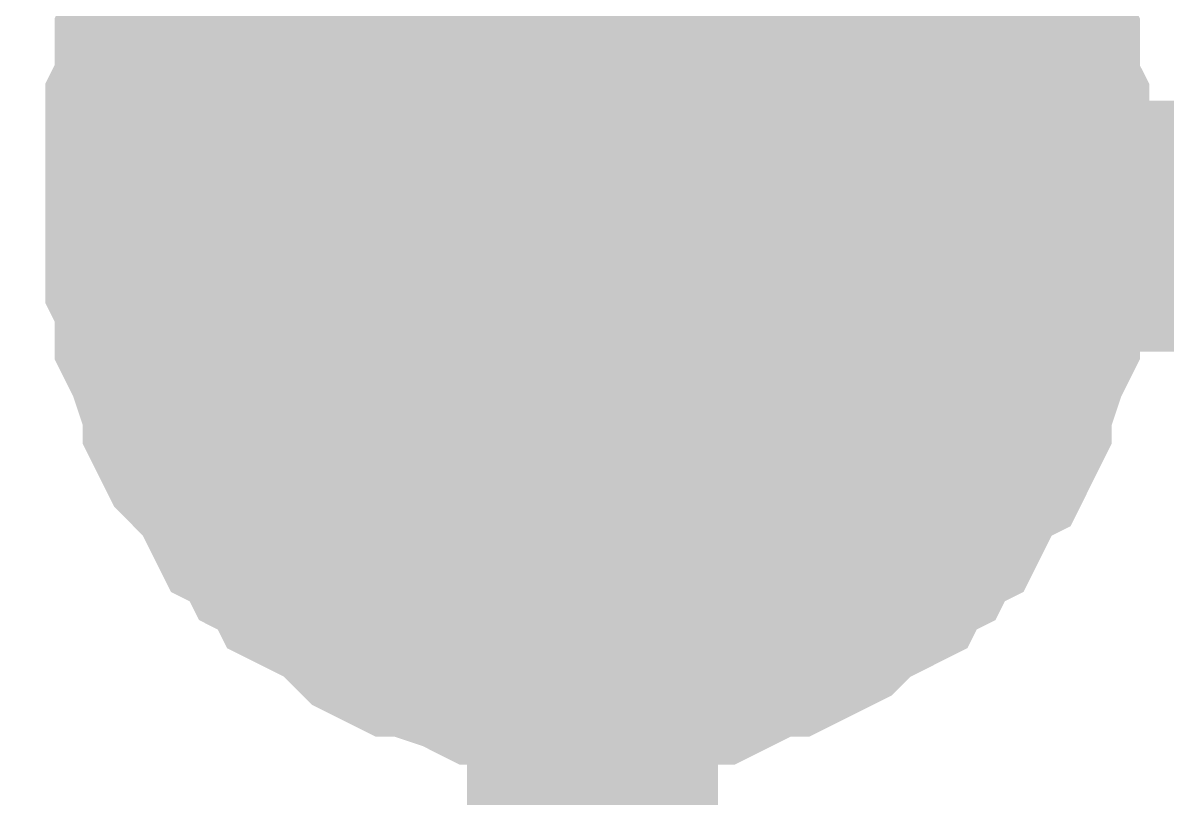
# Model space of a CAD drawing. Header units: millimetres. Extents: x 0 to 13.8, y 0 to 11.8.
# Drawn here: x 2.926 to 2.9798, y 5.2877 to 5.3242 of the extents above; entities that cross this region are included whole.
import ezdxf

# ---------------------------------------------------------------- set-up
doc = ezdxf.new("R2010")
doc.units = ezdxf.units.MM
doc.header["$MEASUREMENT"] = 0
doc.layers.add('Sheet', color=255, linetype='Continuous')

msp = doc.modelspace()

# ---------------------------------------------------------------- linework, layer by layer
at = {"layer": 'Sheet'}
for points, const_width in [([(2.952756, 5.314608), (2.952756, 5.317695), (2.952756, 5.511723), (2.756082, 5.511723)], 0.0118), ([(2.932912, 5.317695), (2.932912, 5.318577), (2.932912, 5.3199), (2.933353, 5.320781), (2.933353, 5.321663), (2.933353, 5.322986), (2.933794, 5.323868), (2.934235, 5.32475), (2.934676, 5.325632), (2.934676, 5.326514), (2.935117, 5.327396), (2.935558, 5.328278), (2.93644, 5.32916), (2.936881, 5.330042), (2.937322, 5.330924)], 0.0118), ([(2.932912, 5.317695), (2.932912, 5.318577), (2.932912, 5.3199), (2.933353, 5.320781), (2.933353, 5.321663), (2.933353, 5.322986), (2.933794, 5.323868), (2.934235, 5.32475), (2.934676, 5.325632), (2.934676, 5.326514), (2.935117, 5.327396), (2.935558, 5.328278), (2.93644, 5.32916), (2.936881, 5.330042), (2.937322, 5.330924)], 0.0118), ([(2.932912, 5.314608), (2.932912, 5.31549), (2.932912, 5.316813), (2.933353, 5.317695), (2.933353, 5.318577), (2.933353, 5.319459), (2.933794, 5.320781), (2.934235, 5.321663), (2.934676, 5.322545), (2.934676, 5.323427), (2.935117, 5.324309), (2.935558, 5.325191), (2.93644, 5.326073), (2.936881, 5.326514), (2.937322, 5.327396), (2.938204, 5.328278), (2.938645, 5.328719), (2.939527, 5.329601), (2.939968, 5.330042), (2.94085, 5.330924)], 0.0118), ([(2.932912, 5.314608), (2.932912, 5.31549), (2.932912, 5.316813), (2.933353, 5.317695), (2.933353, 5.318577), (2.933353, 5.319459), (2.933794, 5.320781), (2.934235, 5.321663), (2.934676, 5.322545), (2.934676, 5.323427), (2.935117, 5.324309), (2.935558, 5.325191), (2.93644, 5.326073), (2.936881, 5.326514), (2.937322, 5.327396), (2.938204, 5.328278), (2.938645, 5.328719), (2.939527, 5.329601), (2.939968, 5.330042), (2.94085, 5.330924)], 0.0118), ([(2.932912, 5.317695), (2.932912, 5.318577), (2.932912, 5.3199), (2.933353, 5.320781), (2.933353, 5.321663), (2.933353, 5.322986), (2.933794, 5.323868), (2.934235, 5.32475), (2.934676, 5.325632), (2.934676, 5.326514), (2.935117, 5.327396), (2.935558, 5.328278), (2.93644, 5.32916), (2.936881, 5.330042), (2.937322, 5.330924)], 0.0118), ([(2.932912, 5.317695), (2.932912, 5.318577), (2.932912, 5.3199), (2.933353, 5.320781), (2.933353, 5.321663), (2.933353, 5.322986), (2.933794, 5.323868), (2.934235, 5.32475), (2.934676, 5.325632), (2.934676, 5.326514), (2.935117, 5.327396), (2.935558, 5.328278), (2.93644, 5.32916), (2.936881, 5.330042), (2.937322, 5.330924)], 0.0118), ([(2.932912, 5.314608), (2.932912, 5.31549), (2.932912, 5.316813), (2.933353, 5.317695), (2.933353, 5.318577), (2.933353, 5.319459), (2.933794, 5.320781), (2.934235, 5.321663), (2.934676, 5.322545), (2.934676, 5.323427), (2.935117, 5.324309), (2.935558, 5.325191), (2.93644, 5.326073), (2.936881, 5.326514), (2.937322, 5.327396), (2.938204, 5.328278), (2.938645, 5.328719), (2.939527, 5.329601), (2.939968, 5.330042), (2.94085, 5.330924)], 0.0118), ([(2.932912, 5.314608), (2.932912, 5.31549), (2.932912, 5.316813), (2.933353, 5.317695), (2.933353, 5.318577), (2.933353, 5.319459), (2.933794, 5.320781), (2.934235, 5.321663), (2.934676, 5.322545), (2.934676, 5.323427), (2.935117, 5.324309), (2.935558, 5.325191), (2.93644, 5.326073), (2.936881, 5.326514), (2.937322, 5.327396), (2.938204, 5.328278), (2.938645, 5.328719), (2.939527, 5.329601), (2.939968, 5.330042), (2.94085, 5.330924)], 0.0118), ([(2.932912, 5.317695), (2.932912, 5.318577), (2.932912, 5.3199), (2.933353, 5.320781), (2.933353, 5.321663), (2.933353, 5.322986), (2.933794, 5.323868), (2.934235, 5.32475), (2.934676, 5.325632), (2.934676, 5.326514), (2.935117, 5.327396), (2.935558, 5.328278), (2.93644, 5.32916), (2.936881, 5.330042), (2.937322, 5.330924)], 0.0118), ([(2.965103, 5.330924), (2.965985, 5.330042), (2.966426, 5.329601), (2.967308, 5.328719), (2.967749, 5.328278), (2.968631, 5.327396), (2.969072, 5.326514), (2.969513, 5.326073), (2.969954, 5.325191), (2.970836, 5.324309), (2.971277, 5.323427), (2.971277, 5.322545), (2.971718, 5.321663), (2.972159, 5.320781), (2.9726, 5.319459), (2.9726, 5.318577), (2.9726, 5.317695), (2.973041, 5.316813), (2.973041, 5.31549), (2.973041, 5.314608)], 0.0118), ([(2.965103, 5.330924), (2.965985, 5.330042), (2.966426, 5.329601), (2.967308, 5.328719), (2.967749, 5.328278), (2.968631, 5.327396), (2.969072, 5.326514), (2.969513, 5.326073), (2.969954, 5.325191), (2.970836, 5.324309), (2.971277, 5.323427), (2.971277, 5.322545), (2.971718, 5.321663), (2.972159, 5.320781), (2.9726, 5.319459), (2.9726, 5.318577), (2.9726, 5.317695), (2.973041, 5.316813), (2.973041, 5.31549), (2.973041, 5.314608)], 0.0118), ([(2.965103, 5.330924), (2.965985, 5.330042), (2.966426, 5.329601), (2.967308, 5.328719), (2.967749, 5.328278), (2.968631, 5.327396), (2.969072, 5.326514), (2.969513, 5.326073), (2.969954, 5.325191), (2.970836, 5.324309), (2.971277, 5.323427), (2.971277, 5.322545), (2.971718, 5.321663), (2.972159, 5.320781), (2.9726, 5.319459), (2.9726, 5.318577), (2.9726, 5.317695), (2.973041, 5.316813), (2.973041, 5.31549), (2.973041, 5.314608)], 0.0118), ([(2.965103, 5.330924), (2.965985, 5.330042), (2.966426, 5.329601), (2.967308, 5.328719), (2.967749, 5.328278), (2.968631, 5.327396), (2.969072, 5.326514), (2.969513, 5.326073), (2.969954, 5.325191), (2.970836, 5.324309), (2.971277, 5.323427), (2.971277, 5.322545), (2.971718, 5.321663), (2.972159, 5.320781), (2.9726, 5.319459), (2.9726, 5.318577), (2.9726, 5.317695), (2.973041, 5.316813), (2.973041, 5.31549), (2.973041, 5.314608)], 0.0118), ([(2.968631, 5.330924), (2.969072, 5.330042), (2.969513, 5.32916), (2.969954, 5.328278), (2.970836, 5.327396), (2.971277, 5.326514), (2.971277, 5.325632), (2.971718, 5.32475), (2.972159, 5.323868), (2.9726, 5.322986), (2.9726, 5.321663), (2.9726, 5.320781), (2.973041, 5.3199), (2.973041, 5.318577), (2.973041, 5.317695)], 0.0118), ([(2.968631, 5.330924), (2.969072, 5.330042), (2.969513, 5.32916), (2.969954, 5.328278), (2.970836, 5.327396), (2.971277, 5.326514), (2.971277, 5.325632), (2.971718, 5.32475), (2.972159, 5.323868), (2.9726, 5.322986), (2.9726, 5.321663), (2.9726, 5.320781), (2.973041, 5.3199), (2.973041, 5.318577), (2.973041, 5.317695)], 0.0118), ([(2.968631, 5.330924), (2.969072, 5.330042), (2.969513, 5.32916), (2.969954, 5.328278), (2.970836, 5.327396), (2.971277, 5.326514), (2.971277, 5.325632), (2.971718, 5.32475), (2.972159, 5.323868), (2.9726, 5.322986), (2.9726, 5.321663), (2.9726, 5.320781), (2.973041, 5.3199), (2.973041, 5.318577), (2.973041, 5.317695)], 0.0118), ([(2.968631, 5.330924), (2.969072, 5.330042), (2.969513, 5.32916), (2.969954, 5.328278), (2.970836, 5.327396), (2.971277, 5.326514), (2.971277, 5.325632), (2.971718, 5.32475), (2.972159, 5.323868), (2.9726, 5.322986), (2.9726, 5.321663), (2.9726, 5.320781), (2.973041, 5.3199), (2.973041, 5.318577), (2.973041, 5.317695)], 0.0118), ([(2.968631, 5.330924), (2.969072, 5.330042), (2.969513, 5.32916), (2.969954, 5.328278), (2.970836, 5.327396), (2.971277, 5.326514), (2.971277, 5.325632), (2.971718, 5.32475), (2.972159, 5.323868), (2.9726, 5.322986), (2.9726, 5.321663), (2.9726, 5.320781), (2.973041, 5.3199), (2.973041, 5.318577), (2.973041, 5.317695)], 0.0118), ([(2.932912, 5.317695), (2.932912, 5.318577), (2.932912, 5.3199), (2.933353, 5.320781), (2.933353, 5.321663), (2.933353, 5.322986), (2.933794, 5.323868), (2.934235, 5.32475), (2.934676, 5.325632), (2.934676, 5.326514)], 0.0039), ([(2.932912, 5.317695), (2.932912, 5.318577), (2.932912, 5.3199), (2.933353, 5.320781), (2.933353, 5.321663), (2.933353, 5.322986), (2.933794, 5.323868), (2.934235, 5.32475), (2.934676, 5.325632), (2.934676, 5.326514)], 0.0039), ([(2.932912, 5.314608), (2.932912, 5.31549), (2.932912, 5.316813), (2.933353, 5.317695), (2.933353, 5.318577), (2.933353, 5.319459), (2.933794, 5.320781), (2.934235, 5.321663), (2.934676, 5.322545), (2.934676, 5.323427), (2.935117, 5.324309), (2.935558, 5.325191), (2.93644, 5.326073), (2.936881, 5.326514)], 0.0039), ([(2.932912, 5.314608), (2.932912, 5.31549), (2.932912, 5.316813), (2.933353, 5.317695), (2.933353, 5.318577), (2.933353, 5.319459), (2.933794, 5.320781), (2.934235, 5.321663), (2.934676, 5.322545), (2.934676, 5.323427), (2.935117, 5.324309), (2.935558, 5.325191), (2.93644, 5.326073), (2.936881, 5.326514)], 0.0039), ([(2.932912, 5.317695), (2.932912, 5.318577), (2.932912, 5.3199), (2.933353, 5.320781), (2.933353, 5.321663), (2.933353, 5.322986), (2.933794, 5.323868), (2.934235, 5.32475), (2.934676, 5.325632), (2.934676, 5.326514)], 0.0039), ([(2.932912, 5.317695), (2.932912, 5.318577), (2.932912, 5.3199), (2.933353, 5.320781), (2.933353, 5.321663), (2.933353, 5.322986), (2.933794, 5.323868), (2.934235, 5.32475), (2.934676, 5.325632), (2.934676, 5.326514)], 0.0039), ([(2.932912, 5.314608), (2.932912, 5.31549), (2.932912, 5.316813), (2.933353, 5.317695), (2.933353, 5.318577), (2.933353, 5.319459), (2.933794, 5.320781), (2.934235, 5.321663), (2.934676, 5.322545), (2.934676, 5.323427), (2.935117, 5.324309), (2.935558, 5.325191), (2.93644, 5.326073), (2.936881, 5.326514)], 0.0039), ([(2.932912, 5.314608), (2.932912, 5.31549), (2.932912, 5.316813), (2.933353, 5.317695), (2.933353, 5.318577), (2.933353, 5.319459), (2.933794, 5.320781), (2.934235, 5.321663), (2.934676, 5.322545), (2.934676, 5.323427), (2.935117, 5.324309), (2.935558, 5.325191), (2.93644, 5.326073), (2.936881, 5.326514)], 0.0039), ([(2.932912, 5.317695), (2.932912, 5.318577), (2.932912, 5.3199), (2.933353, 5.320781), (2.933353, 5.321663), (2.933353, 5.322986), (2.933794, 5.323868), (2.934235, 5.32475), (2.934676, 5.325632), (2.934676, 5.326514)], 0.0039), ([(2.969072, 5.326514), (2.969513, 5.326073), (2.969954, 5.325191), (2.970836, 5.324309), (2.971277, 5.323427), (2.971277, 5.322545), (2.971718, 5.321663), (2.972159, 5.320781), (2.9726, 5.319459), (2.9726, 5.318577), (2.9726, 5.317695), (2.973041, 5.316813), (2.973041, 5.31549), (2.973041, 5.314608)], 0.0039), ([(2.969072, 5.326514), (2.969513, 5.326073), (2.969954, 5.325191), (2.970836, 5.324309), (2.971277, 5.323427), (2.971277, 5.322545), (2.971718, 5.321663), (2.972159, 5.320781), (2.9726, 5.319459), (2.9726, 5.318577), (2.9726, 5.317695), (2.973041, 5.316813), (2.973041, 5.31549), (2.973041, 5.314608)], 0.0039), ([(2.969072, 5.326514), (2.969513, 5.326073), (2.969954, 5.325191), (2.970836, 5.324309), (2.971277, 5.323427), (2.971277, 5.322545), (2.971718, 5.321663), (2.972159, 5.320781), (2.9726, 5.319459), (2.9726, 5.318577), (2.9726, 5.317695), (2.973041, 5.316813), (2.973041, 5.31549), (2.973041, 5.314608)], 0.0039), ([(2.969072, 5.326514), (2.969513, 5.326073), (2.969954, 5.325191), (2.970836, 5.324309), (2.971277, 5.323427), (2.971277, 5.322545), (2.971718, 5.321663), (2.972159, 5.320781), (2.9726, 5.319459), (2.9726, 5.318577), (2.9726, 5.317695), (2.973041, 5.316813), (2.973041, 5.31549), (2.973041, 5.314608)], 0.0039), ([(2.971277, 5.326514), (2.971277, 5.325632), (2.971718, 5.32475), (2.972159, 5.323868), (2.9726, 5.322986), (2.9726, 5.321663), (2.9726, 5.320781), (2.973041, 5.3199), (2.973041, 5.318577), (2.973041, 5.317695)], 0.0039), ([(2.971277, 5.326514), (2.971277, 5.325632), (2.971718, 5.32475), (2.972159, 5.323868), (2.9726, 5.322986), (2.9726, 5.321663), (2.9726, 5.320781), (2.973041, 5.3199), (2.973041, 5.318577), (2.973041, 5.317695)], 0.0039), ([(2.971277, 5.326514), (2.971277, 5.325632), (2.971718, 5.32475), (2.972159, 5.323868), (2.9726, 5.322986), (2.9726, 5.321663), (2.9726, 5.320781), (2.973041, 5.3199), (2.973041, 5.318577), (2.973041, 5.317695)], 0.0039), ([(2.971277, 5.326514), (2.971277, 5.325632), (2.971718, 5.32475), (2.972159, 5.323868), (2.9726, 5.322986), (2.9726, 5.321663), (2.9726, 5.320781), (2.973041, 5.3199), (2.973041, 5.318577), (2.973041, 5.317695)], 0.0039), ([(2.971277, 5.326514), (2.971277, 5.325632), (2.971718, 5.32475), (2.972159, 5.323868), (2.9726, 5.322986), (2.9726, 5.321663), (2.9726, 5.320781), (2.973041, 5.3199), (2.973041, 5.318577), (2.973041, 5.317695)], 0.0039), ([(2.952756, 5.297851), (2.951874, 5.297851), (2.950551, 5.297851), (2.949669, 5.298292), (2.948787, 5.298292), (2.947905, 5.298292), (2.947023, 5.298733), (2.9457, 5.299174), (2.944818, 5.299615), (2.943936, 5.299615), (2.943055, 5.300056), (2.942614, 5.300497), (2.941732, 5.301379), (2.94085, 5.30182), (2.939968, 5.302261), (2.939527, 5.303143), (2.938645, 5.303584), (2.938204, 5.304465), (2.937322, 5.304906), (2.936881, 5.305788), (2.93644, 5.30667), (2.935558, 5.307552), (2.935117, 5.307993), (2.934676, 5.308875), (2.934676, 5.309757), (2.934235, 5.310639), (2.933794, 5.311962), (2.933353, 5.312844), (2.933353, 5.313726), (2.933353, 5.314608), (2.932912, 5.31549), (2.932912, 5.316813), (2.932912, 5.317695)], 0.0118), ([(2.932912, 5.317695), (2.932912, 5.317695)], 0.0118), ([(2.952756, 5.297851), (2.951874, 5.297851), (2.950551, 5.297851), (2.949669, 5.298292), (2.948787, 5.298292), (2.947905, 5.298292), (2.947023, 5.298733), (2.9457, 5.299174), (2.944818, 5.299615), (2.943936, 5.299615), (2.943055, 5.300056), (2.942614, 5.300497), (2.941732, 5.301379), (2.94085, 5.30182), (2.939968, 5.302261), (2.939527, 5.303143), (2.938645, 5.303584), (2.938204, 5.304465), (2.937322, 5.304906), (2.936881, 5.305788), (2.93644, 5.30667), (2.935558, 5.307552), (2.935117, 5.307993), (2.934676, 5.308875), (2.934676, 5.309757), (2.934235, 5.310639), (2.933794, 5.311962), (2.933353, 5.312844), (2.933353, 5.313726), (2.933353, 5.314608), (2.932912, 5.31549), (2.932912, 5.316813), (2.932912, 5.317695)], 0.0118), ([(2.932912, 5.317695), (2.932912, 5.317695)], 0.0118), ([(2.952756, 5.297851), (2.951874, 5.297851), (2.950551, 5.297851), (2.949669, 5.298292), (2.948787, 5.298292), (2.947905, 5.298292), (2.947023, 5.298733), (2.9457, 5.299174), (2.944818, 5.299615), (2.943936, 5.299615), (2.943055, 5.300056), (2.942614, 5.300497), (2.941732, 5.301379), (2.94085, 5.30182), (2.939968, 5.302261), (2.939527, 5.303143), (2.938645, 5.303584), (2.938204, 5.304465), (2.937322, 5.304906), (2.936881, 5.305788), (2.93644, 5.30667), (2.935558, 5.307552), (2.935117, 5.307993), (2.934676, 5.308875), (2.934676, 5.309757), (2.934235, 5.310639), (2.933794, 5.311962), (2.933353, 5.312844), (2.933353, 5.313726), (2.933353, 5.314608), (2.932912, 5.31549), (2.932912, 5.316813), (2.932912, 5.317695)], 0.0118), ([(2.932912, 5.317695), (2.932912, 5.317695)], 0.0118), ([(2.952756, 5.297851), (2.951874, 5.297851), (2.950551, 5.297851), (2.949669, 5.298292), (2.948787, 5.298292), (2.947905, 5.298292), (2.947023, 5.298733), (2.9457, 5.299174), (2.944818, 5.299615), (2.943936, 5.299615), (2.943055, 5.300056), (2.942614, 5.300497), (2.941732, 5.301379), (2.94085, 5.30182), (2.939968, 5.302261), (2.939527, 5.303143), (2.938645, 5.303584), (2.938204, 5.304465), (2.937322, 5.304906), (2.936881, 5.305788), (2.93644, 5.30667), (2.935558, 5.307552), (2.935117, 5.307993), (2.934676, 5.308875), (2.934676, 5.309757), (2.934235, 5.310639), (2.933794, 5.311962), (2.933353, 5.312844), (2.933353, 5.313726), (2.933353, 5.314608), (2.932912, 5.31549), (2.932912, 5.316813), (2.932912, 5.317695)], 0.0118), ([(2.932912, 5.317695), (2.932912, 5.317695)], 0.0118), ([(2.952756, 5.297851), (2.951874, 5.297851), (2.950551, 5.297851), (2.949669, 5.298292), (2.948787, 5.298292), (2.947905, 5.298292), (2.947023, 5.298733), (2.9457, 5.299174), (2.944818, 5.299615), (2.943936, 5.299615), (2.943055, 5.300056), (2.942614, 5.300497), (2.941732, 5.301379), (2.94085, 5.30182), (2.939968, 5.302261), (2.939527, 5.303143), (2.938645, 5.303584), (2.938204, 5.304465), (2.937322, 5.304906), (2.936881, 5.305788), (2.93644, 5.30667), (2.935558, 5.307552), (2.935117, 5.307993), (2.934676, 5.308875), (2.934676, 5.309757), (2.934235, 5.310639), (2.933794, 5.311962), (2.933353, 5.312844), (2.933353, 5.313726), (2.933353, 5.314608), (2.932912, 5.31549), (2.932912, 5.316813), (2.932912, 5.317695)], 0.0118), ([(2.932912, 5.317695), (2.932912, 5.317695)], 0.0118), ([(2.973041, 5.317695), (2.973041, 5.316813), (2.973041, 5.31549), (2.9726, 5.314608), (2.9726, 5.313726), (2.9726, 5.312844), (2.972159, 5.311962), (2.971718, 5.310639), (2.971277, 5.309757), (2.971277, 5.308875), (2.970836, 5.307993), (2.969954, 5.307552), (2.969513, 5.30667), (2.969072, 5.305788), (2.968631, 5.304906), (2.967749, 5.304465), (2.967308, 5.303584), (2.966426, 5.303143), (2.965985, 5.302261), (2.965103, 5.30182), (2.964221, 5.301379), (2.963339, 5.300497), (2.962457, 5.300056), (2.961575, 5.299615), (2.960693, 5.299615), (2.959811, 5.299174), (2.95893, 5.298733), (2.958048, 5.298292), (2.956725, 5.298292), (2.955843, 5.298292), (2.954961, 5.297851), (2.953638, 5.297851), (2.952756, 5.297851)], 0.0118), ([(2.952756, 5.237879), (2.952756, 5.317695)], 0.0118), ([(2.973041, 5.317695), (2.973041, 5.316813), (2.973041, 5.31549), (2.9726, 5.314608), (2.9726, 5.313726), (2.9726, 5.312844), (2.972159, 5.311962), (2.971718, 5.310639), (2.971277, 5.309757), (2.971277, 5.308875), (2.970836, 5.307993), (2.969954, 5.307552), (2.969513, 5.30667), (2.969072, 5.305788), (2.968631, 5.304906), (2.967749, 5.304465), (2.967308, 5.303584), (2.966426, 5.303143), (2.965985, 5.302261), (2.965103, 5.30182), (2.964221, 5.301379), (2.963339, 5.300497), (2.962457, 5.300056), (2.961575, 5.299615), (2.960693, 5.299615), (2.959811, 5.299174), (2.95893, 5.298733), (2.958048, 5.298292), (2.956725, 5.298292), (2.955843, 5.298292), (2.954961, 5.297851), (2.953638, 5.297851), (2.952756, 5.297851)], 0.0118), ([(2.973041, 5.317695), (2.973041, 5.316813), (2.973041, 5.31549), (2.9726, 5.314608), (2.9726, 5.313726), (2.9726, 5.312844), (2.972159, 5.311962), (2.971718, 5.310639), (2.971277, 5.309757), (2.971277, 5.308875), (2.970836, 5.307993), (2.969954, 5.307552), (2.969513, 5.30667), (2.969072, 5.305788), (2.968631, 5.304906), (2.967749, 5.304465), (2.967308, 5.303584), (2.966426, 5.303143), (2.965985, 5.302261), (2.965103, 5.30182), (2.964221, 5.301379), (2.963339, 5.300497), (2.962457, 5.300056), (2.961575, 5.299615), (2.960693, 5.299615), (2.959811, 5.299174), (2.95893, 5.298733), (2.958048, 5.298292), (2.956725, 5.298292), (2.955843, 5.298292), (2.954961, 5.297851), (2.953638, 5.297851), (2.952756, 5.297851)], 0.0118), ([(2.973041, 5.317695), (2.973041, 5.316813), (2.973041, 5.31549), (2.9726, 5.314608), (2.9726, 5.313726), (2.9726, 5.312844), (2.972159, 5.311962), (2.971718, 5.310639), (2.971277, 5.309757), (2.971277, 5.308875), (2.970836, 5.307993), (2.969954, 5.307552), (2.969513, 5.30667), (2.969072, 5.305788), (2.968631, 5.304906), (2.967749, 5.304465), (2.967308, 5.303584), (2.966426, 5.303143), (2.965985, 5.302261), (2.965103, 5.30182), (2.964221, 5.301379), (2.963339, 5.300497), (2.962457, 5.300056), (2.961575, 5.299615), (2.960693, 5.299615), (2.959811, 5.299174), (2.95893, 5.298733), (2.958048, 5.298292), (2.956725, 5.298292), (2.955843, 5.298292), (2.954961, 5.297851), (2.953638, 5.297851), (2.952756, 5.297851)], 0.0118), ([(2.973041, 5.317695), (2.973041, 5.316813), (2.973041, 5.31549), (2.9726, 5.314608), (2.9726, 5.313726), (2.9726, 5.312844), (2.972159, 5.311962), (2.971718, 5.310639), (2.971277, 5.309757), (2.971277, 5.308875), (2.970836, 5.307993), (2.969954, 5.307552), (2.969513, 5.30667), (2.969072, 5.305788), (2.968631, 5.304906), (2.967749, 5.304465), (2.967308, 5.303584), (2.966426, 5.303143), (2.965985, 5.302261), (2.965103, 5.30182), (2.964221, 5.301379), (2.963339, 5.300497), (2.962457, 5.300056), (2.961575, 5.299615), (2.960693, 5.299615), (2.959811, 5.299174), (2.95893, 5.298733), (2.958048, 5.298292), (2.956725, 5.298292), (2.955843, 5.298292), (2.954961, 5.297851), (2.953638, 5.297851), (2.952756, 5.297851)], 0.0118), ([(2.973041, 5.317695), (2.973041, 5.317695), (2.973041, 5.317695), (2.973041, 5.317695), (2.973041, 5.317695), (2.973041, 5.317695), (2.973041, 5.317695), (2.973041, 5.317695), (2.973041, 5.317695), (2.973041, 5.317695), (2.973041, 5.317695), (2.973041, 5.317695), (2.973041, 5.317695), (2.973041, 5.317695), (2.973041, 5.317695), (2.973041, 5.317695), (2.973041, 5.317695), (2.973041, 5.317695), (2.973041, 5.317695), (2.973041, 5.317695), (2.973041, 5.317695), (2.973041, 5.317695), (2.973041, 5.317695), (2.973041, 5.317695), (2.973041, 5.317695), (2.973041, 5.317695), (2.973041, 5.317695), (2.973041, 5.317695), (2.973041, 5.317695), (2.973041, 5.317695), (2.973041, 5.317695), (2.973041, 5.317695), (2.973041, 5.317695)], 0.0118), ([(2.973041, 5.317695), (2.973041, 5.317695)], 0.0118), ([(2.973041, 5.317695), (2.973041, 5.317695), (2.973041, 5.317695), (2.973041, 5.317695), (2.973041, 5.317695), (2.973041, 5.317695), (2.973041, 5.317695), (2.973041, 5.317695), (2.973041, 5.317695), (2.973041, 5.317695), (2.973041, 5.317695), (2.973041, 5.317695), (2.973041, 5.317695), (2.973041, 5.317695), (2.973041, 5.317695), (2.973041, 5.317695), (2.973041, 5.317695), (2.973041, 5.317695), (2.973041, 5.317695), (2.973041, 5.317695), (2.973041, 5.317695), (2.973041, 5.317695), (2.973041, 5.317695), (2.973041, 5.317695), (2.973041, 5.317695), (2.973041, 5.317695), (2.973041, 5.317695), (2.973041, 5.317695), (2.973041, 5.317695), (2.973041, 5.317695), (2.973041, 5.317695), (2.973041, 5.317695), (2.973041, 5.317695)], 0.0118), ([(2.973041, 5.317695), (2.973041, 5.317695)], 0.0118), ([(2.973041, 5.317695), (2.973041, 5.317695), (2.973041, 5.317695), (2.973041, 5.317695), (2.973041, 5.317695), (2.973041, 5.317695), (2.973041, 5.317695), (2.973041, 5.317695), (2.973041, 5.317695), (2.973041, 5.317695), (2.973041, 5.317695), (2.973041, 5.317695), (2.973041, 5.317695), (2.973041, 5.317695), (2.973041, 5.317695), (2.973041, 5.317695), (2.973041, 5.317695), (2.973041, 5.317695), (2.973041, 5.317695), (2.973041, 5.317695), (2.973041, 5.317695), (2.973041, 5.317695), (2.973041, 5.317695), (2.973041, 5.317695), (2.973041, 5.317695), (2.973041, 5.317695), (2.973041, 5.317695), (2.973041, 5.317695), (2.973041, 5.317695), (2.973041, 5.317695), (2.973041, 5.317695), (2.973041, 5.317695), (2.973041, 5.317695)], 0.0118), ([(2.973041, 5.317695), (2.973041, 5.317695)], 0.0118), ([(2.973041, 5.317695), (2.973041, 5.317695), (2.973041, 5.317695), (2.973041, 5.317695), (2.973041, 5.317695), (2.973041, 5.317695), (2.973041, 5.317695), (2.973041, 5.317695), (2.973041, 5.317695), (2.973041, 5.317695), (2.973041, 5.317695), (2.973041, 5.317695), (2.973041, 5.317695), (2.973041, 5.317695), (2.973041, 5.317695), (2.973041, 5.317695), (2.973041, 5.317695), (2.973041, 5.317695), (2.973041, 5.317695), (2.973041, 5.317695), (2.973041, 5.317695), (2.973041, 5.317695), (2.973041, 5.317695), (2.973041, 5.317695), (2.973041, 5.317695), (2.973041, 5.317695), (2.973041, 5.317695), (2.973041, 5.317695), (2.973041, 5.317695), (2.973041, 5.317695), (2.973041, 5.317695), (2.973041, 5.317695), (2.973041, 5.317695)], 0.0118), ([(2.973041, 5.317695), (2.973041, 5.317695)], 0.0118), ([(2.973041, 5.317695), (2.973041, 5.317695), (2.973041, 5.317695), (2.973041, 5.317695), (2.973041, 5.317695), (2.973041, 5.317695), (2.973041, 5.317695), (2.973041, 5.317695), (2.973041, 5.317695), (2.973041, 5.317695), (2.973041, 5.317695), (2.973041, 5.317695), (2.973041, 5.317695), (2.973041, 5.317695), (2.973041, 5.317695), (2.973041, 5.317695), (2.973041, 5.317695), (2.973041, 5.317695), (2.973041, 5.317695), (2.973041, 5.317695), (2.973041, 5.317695), (2.973041, 5.317695), (2.973041, 5.317695), (2.973041, 5.317695), (2.973041, 5.317695), (2.973041, 5.317695), (2.973041, 5.317695), (2.973041, 5.317695), (2.973041, 5.317695), (2.973041, 5.317695), (2.973041, 5.317695), (2.973041, 5.317695), (2.973041, 5.317695)], 0.0118), ([(2.973041, 5.317695), (2.973041, 5.317695)], 0.0118), ([(2.952756, 5.294764), (2.951874, 5.294764), (2.950551, 5.294764), (2.949669, 5.295205), (2.948787, 5.295205), (2.947905, 5.295205), (2.947023, 5.295646), (2.9457, 5.296087), (2.944818, 5.296528), (2.943936, 5.296528), (2.943055, 5.296969), (2.942614, 5.29741), (2.941732, 5.298292), (2.94085, 5.298733), (2.939968, 5.299174), (2.939527, 5.300056), (2.938645, 5.300497), (2.938204, 5.301379), (2.937322, 5.30182), (2.936881, 5.302702), (2.93644, 5.303584), (2.935558, 5.304465), (2.935117, 5.304906), (2.934676, 5.305788), (2.934676, 5.30667), (2.934235, 5.307552), (2.933794, 5.308875), (2.933353, 5.309757), (2.933353, 5.310639), (2.933353, 5.311521), (2.932912, 5.312403), (2.932912, 5.313726), (2.932912, 5.314608)], 0.0118), ([(2.932912, 5.314608), (2.932912, 5.314608)], 0.0118), ([(2.952756, 5.294764), (2.951874, 5.294764), (2.950551, 5.294764), (2.949669, 5.295205), (2.948787, 5.295205), (2.947905, 5.295205), (2.947023, 5.295646), (2.9457, 5.296087), (2.944818, 5.296528), (2.943936, 5.296528), (2.943055, 5.296969), (2.942614, 5.29741), (2.941732, 5.298292), (2.94085, 5.298733), (2.939968, 5.299174), (2.939527, 5.300056), (2.938645, 5.300497), (2.938204, 5.301379), (2.937322, 5.30182), (2.936881, 5.302702), (2.93644, 5.303584), (2.935558, 5.304465), (2.935117, 5.304906), (2.934676, 5.305788), (2.934676, 5.30667), (2.934235, 5.307552), (2.933794, 5.308875), (2.933353, 5.309757), (2.933353, 5.310639), (2.933353, 5.311521), (2.932912, 5.312403), (2.932912, 5.313726), (2.932912, 5.314608)], 0.0118), ([(2.932912, 5.314608), (2.932912, 5.314608)], 0.0118), ([(2.952756, 5.294764), (2.951874, 5.294764), (2.950551, 5.294764), (2.949669, 5.295205), (2.948787, 5.295205), (2.947905, 5.295205), (2.947023, 5.295646), (2.9457, 5.296087), (2.944818, 5.296528), (2.943936, 5.296528), (2.943055, 5.296969), (2.942614, 5.29741), (2.941732, 5.298292), (2.94085, 5.298733), (2.939968, 5.299174), (2.939527, 5.300056), (2.938645, 5.300497), (2.938204, 5.301379), (2.937322, 5.30182), (2.936881, 5.302702), (2.93644, 5.303584), (2.935558, 5.304465), (2.935117, 5.304906), (2.934676, 5.305788), (2.934676, 5.30667), (2.934235, 5.307552), (2.933794, 5.308875), (2.933353, 5.309757), (2.933353, 5.310639), (2.933353, 5.311521), (2.932912, 5.312403), (2.932912, 5.313726), (2.932912, 5.314608)], 0.0118), ([(2.932912, 5.314608), (2.932912, 5.314608)], 0.0118), ([(2.952756, 5.294764), (2.951874, 5.294764), (2.950551, 5.294764), (2.949669, 5.295205), (2.948787, 5.295205), (2.947905, 5.295205), (2.947023, 5.295646), (2.9457, 5.296087), (2.944818, 5.296528), (2.943936, 5.296528), (2.943055, 5.296969), (2.942614, 5.29741), (2.941732, 5.298292), (2.94085, 5.298733), (2.939968, 5.299174), (2.939527, 5.300056), (2.938645, 5.300497), (2.938204, 5.301379), (2.937322, 5.30182), (2.936881, 5.302702), (2.93644, 5.303584), (2.935558, 5.304465), (2.935117, 5.304906), (2.934676, 5.305788), (2.934676, 5.30667), (2.934235, 5.307552), (2.933794, 5.308875), (2.933353, 5.309757), (2.933353, 5.310639), (2.933353, 5.311521), (2.932912, 5.312403), (2.932912, 5.313726), (2.932912, 5.314608)], 0.0118), ([(2.932912, 5.314608), (2.932912, 5.314608)], 0.0118), ([(3.937008, 5.314608), (2.952756, 5.314608), (2.952756, 5.311521)], 0.0118), ([(2.973041, 5.314608), (2.973041, 5.313726), (2.973041, 5.312403), (2.9726, 5.311521), (2.9726, 5.310639), (2.9726, 5.309757), (2.972159, 5.308875), (2.971718, 5.307552), (2.971277, 5.30667), (2.971277, 5.305788), (2.970836, 5.304906), (2.969954, 5.304465), (2.969513, 5.303584), (2.969072, 5.302702), (2.968631, 5.30182), (2.967749, 5.301379), (2.967308, 5.300497), (2.966426, 5.300056), (2.965985, 5.299174), (2.965103, 5.298733), (2.964221, 5.298292), (2.963339, 5.29741), (2.962457, 5.296969), (2.961575, 5.296528), (2.960693, 5.296528), (2.959811, 5.296087), (2.95893, 5.295646), (2.958048, 5.295205), (2.956725, 5.295205), (2.955843, 5.295205), (2.954961, 5.294764), (2.953638, 5.294764), (2.952756, 5.294764)], 0.0118), ([(2.973041, 5.314608), (2.973041, 5.313726), (2.973041, 5.312403), (2.9726, 5.311521), (2.9726, 5.310639), (2.9726, 5.309757), (2.972159, 5.308875), (2.971718, 5.307552), (2.971277, 5.30667), (2.971277, 5.305788), (2.970836, 5.304906), (2.969954, 5.304465), (2.969513, 5.303584), (2.969072, 5.302702), (2.968631, 5.30182), (2.967749, 5.301379), (2.967308, 5.300497), (2.966426, 5.300056), (2.965985, 5.299174), (2.965103, 5.298733), (2.964221, 5.298292), (2.963339, 5.29741), (2.962457, 5.296969), (2.961575, 5.296528), (2.960693, 5.296528), (2.959811, 5.296087), (2.95893, 5.295646), (2.958048, 5.295205), (2.956725, 5.295205), (2.955843, 5.295205), (2.954961, 5.294764), (2.953638, 5.294764), (2.952756, 5.294764)], 0.0118), ([(2.973041, 5.314608), (2.973041, 5.313726), (2.973041, 5.312403), (2.9726, 5.311521), (2.9726, 5.310639), (2.9726, 5.309757), (2.972159, 5.308875), (2.971718, 5.307552), (2.971277, 5.30667), (2.971277, 5.305788), (2.970836, 5.304906), (2.969954, 5.304465), (2.969513, 5.303584), (2.969072, 5.302702), (2.968631, 5.30182), (2.967749, 5.301379), (2.967308, 5.300497), (2.966426, 5.300056), (2.965985, 5.299174), (2.965103, 5.298733), (2.964221, 5.298292), (2.963339, 5.29741), (2.962457, 5.296969), (2.961575, 5.296528), (2.960693, 5.296528), (2.959811, 5.296087), (2.95893, 5.295646), (2.958048, 5.295205), (2.956725, 5.295205), (2.955843, 5.295205), (2.954961, 5.294764), (2.953638, 5.294764), (2.952756, 5.294764)], 0.0118), ([(2.973041, 5.314608), (2.973041, 5.313726), (2.973041, 5.312403), (2.9726, 5.311521), (2.9726, 5.310639), (2.9726, 5.309757), (2.972159, 5.308875), (2.971718, 5.307552), (2.971277, 5.30667), (2.971277, 5.305788), (2.970836, 5.304906), (2.969954, 5.304465), (2.969513, 5.303584), (2.969072, 5.302702), (2.968631, 5.30182), (2.967749, 5.301379), (2.967308, 5.300497), (2.966426, 5.300056), (2.965985, 5.299174), (2.965103, 5.298733), (2.964221, 5.298292), (2.963339, 5.29741), (2.962457, 5.296969), (2.961575, 5.296528), (2.960693, 5.296528), (2.959811, 5.296087), (2.95893, 5.295646), (2.958048, 5.295205), (2.956725, 5.295205), (2.955843, 5.295205), (2.954961, 5.294764), (2.953638, 5.294764), (2.952756, 5.294764)], 0.0118), ([(2.973041, 5.314608), (2.973041, 5.314608), (2.973041, 5.314608), (2.973041, 5.314608), (2.973041, 5.314608), (2.973041, 5.314608), (2.973041, 5.314608), (2.973041, 5.314608), (2.973041, 5.314608), (2.973041, 5.314608), (2.973041, 5.314608), (2.973041, 5.314608), (2.973041, 5.314608), (2.973041, 5.314608), (2.973041, 5.314608), (2.973041, 5.314608), (2.973041, 5.314608), (2.973041, 5.314608), (2.973041, 5.314608), (2.973041, 5.314608), (2.973041, 5.314608), (2.973041, 5.314608), (2.973041, 5.314608), (2.973041, 5.314608), (2.973041, 5.314608), (2.973041, 5.314608), (2.973041, 5.314608), (2.973041, 5.314608), (2.973041, 5.314608), (2.973041, 5.314608), (2.973041, 5.314608), (2.973041, 5.314608), (2.973041, 5.314608)], 0.0118), ([(2.973041, 5.314608), (2.973041, 5.314608)], 0.0118), ([(2.973041, 5.314608), (2.973041, 5.314608), (2.973041, 5.314608), (2.973041, 5.314608), (2.973041, 5.314608), (2.973041, 5.314608), (2.973041, 5.314608), (2.973041, 5.314608), (2.973041, 5.314608), (2.973041, 5.314608), (2.973041, 5.314608), (2.973041, 5.314608), (2.973041, 5.314608), (2.973041, 5.314608), (2.973041, 5.314608), (2.973041, 5.314608), (2.973041, 5.314608), (2.973041, 5.314608), (2.973041, 5.314608), (2.973041, 5.314608), (2.973041, 5.314608), (2.973041, 5.314608), (2.973041, 5.314608), (2.973041, 5.314608), (2.973041, 5.314608), (2.973041, 5.314608), (2.973041, 5.314608), (2.973041, 5.314608), (2.973041, 5.314608), (2.973041, 5.314608), (2.973041, 5.314608), (2.973041, 5.314608), (2.973041, 5.314608)], 0.0118), ([(2.973041, 5.314608), (2.973041, 5.314608)], 0.0118), ([(2.973041, 5.314608), (2.973041, 5.314608), (2.973041, 5.314608), (2.973041, 5.314608), (2.973041, 5.314608), (2.973041, 5.314608), (2.973041, 5.314608), (2.973041, 5.314608), (2.973041, 5.314608), (2.973041, 5.314608), (2.973041, 5.314608), (2.973041, 5.314608), (2.973041, 5.314608), (2.973041, 5.314608), (2.973041, 5.314608), (2.973041, 5.314608), (2.973041, 5.314608), (2.973041, 5.314608), (2.973041, 5.314608), (2.973041, 5.314608), (2.973041, 5.314608), (2.973041, 5.314608), (2.973041, 5.314608), (2.973041, 5.314608), (2.973041, 5.314608), (2.973041, 5.314608), (2.973041, 5.314608), (2.973041, 5.314608), (2.973041, 5.314608), (2.973041, 5.314608), (2.973041, 5.314608), (2.973041, 5.314608), (2.973041, 5.314608)], 0.0118), ([(2.973041, 5.314608), (2.973041, 5.314608)], 0.0118), ([(2.973041, 5.314608), (2.973041, 5.314608), (2.973041, 5.314608), (2.973041, 5.314608), (2.973041, 5.314608), (2.973041, 5.314608), (2.973041, 5.314608), (2.973041, 5.314608), (2.973041, 5.314608), (2.973041, 5.314608), (2.973041, 5.314608), (2.973041, 5.314608), (2.973041, 5.314608), (2.973041, 5.314608), (2.973041, 5.314608), (2.973041, 5.314608), (2.973041, 5.314608), (2.973041, 5.314608), (2.973041, 5.314608), (2.973041, 5.314608), (2.973041, 5.314608), (2.973041, 5.314608), (2.973041, 5.314608), (2.973041, 5.314608), (2.973041, 5.314608), (2.973041, 5.314608), (2.973041, 5.314608), (2.973041, 5.314608), (2.973041, 5.314608), (2.973041, 5.314608), (2.973041, 5.314608), (2.973041, 5.314608), (2.973041, 5.314608)], 0.0118), ([(2.973041, 5.314608), (2.973041, 5.314608)], 0.0118), ([(2.952756, 5.297851), (2.951874, 5.297851), (2.950551, 5.297851), (2.949669, 5.298292), (2.948787, 5.298292), (2.947905, 5.298292), (2.947023, 5.298733), (2.9457, 5.299174), (2.944818, 5.299615), (2.943936, 5.299615), (2.943055, 5.300056), (2.942614, 5.300497), (2.941732, 5.301379), (2.94085, 5.30182), (2.939968, 5.302261), (2.939527, 5.303143), (2.938645, 5.303584), (2.938204, 5.304465), (2.937322, 5.304906), (2.936881, 5.305788), (2.93644, 5.30667), (2.935558, 5.307552), (2.935117, 5.307993), (2.934676, 5.308875), (2.934676, 5.309757), (2.934235, 5.310639), (2.933794, 5.311962), (2.933353, 5.312844), (2.933353, 5.313726), (2.933353, 5.314608), (2.932912, 5.31549), (2.932912, 5.316813), (2.932912, 5.317695)], 0.0039), ([(2.932912, 5.317695), (2.932912, 5.317695)], 0.0039), ([(2.952756, 5.297851), (2.951874, 5.297851), (2.950551, 5.297851), (2.949669, 5.298292), (2.948787, 5.298292), (2.947905, 5.298292), (2.947023, 5.298733), (2.9457, 5.299174), (2.944818, 5.299615), (2.943936, 5.299615), (2.943055, 5.300056), (2.942614, 5.300497), (2.941732, 5.301379), (2.94085, 5.30182), (2.939968, 5.302261), (2.939527, 5.303143), (2.938645, 5.303584), (2.938204, 5.304465), (2.937322, 5.304906), (2.936881, 5.305788), (2.93644, 5.30667), (2.935558, 5.307552), (2.935117, 5.307993), (2.934676, 5.308875), (2.934676, 5.309757), (2.934235, 5.310639), (2.933794, 5.311962), (2.933353, 5.312844), (2.933353, 5.313726), (2.933353, 5.314608), (2.932912, 5.31549), (2.932912, 5.316813), (2.932912, 5.317695)], 0.0039), ([(2.932912, 5.317695), (2.932912, 5.317695)], 0.0039), ([(2.952756, 5.297851), (2.951874, 5.297851), (2.950551, 5.297851), (2.949669, 5.298292), (2.948787, 5.298292), (2.947905, 5.298292), (2.947023, 5.298733), (2.9457, 5.299174), (2.944818, 5.299615), (2.943936, 5.299615), (2.943055, 5.300056), (2.942614, 5.300497), (2.941732, 5.301379), (2.94085, 5.30182), (2.939968, 5.302261), (2.939527, 5.303143), (2.938645, 5.303584), (2.938204, 5.304465), (2.937322, 5.304906), (2.936881, 5.305788), (2.93644, 5.30667), (2.935558, 5.307552), (2.935117, 5.307993), (2.934676, 5.308875), (2.934676, 5.309757), (2.934235, 5.310639), (2.933794, 5.311962), (2.933353, 5.312844), (2.933353, 5.313726), (2.933353, 5.314608), (2.932912, 5.31549), (2.932912, 5.316813), (2.932912, 5.317695)], 0.0039), ([(2.932912, 5.317695), (2.932912, 5.317695)], 0.0039), ([(2.952756, 5.297851), (2.951874, 5.297851), (2.950551, 5.297851), (2.949669, 5.298292), (2.948787, 5.298292), (2.947905, 5.298292), (2.947023, 5.298733), (2.9457, 5.299174), (2.944818, 5.299615), (2.943936, 5.299615), (2.943055, 5.300056), (2.942614, 5.300497), (2.941732, 5.301379), (2.94085, 5.30182), (2.939968, 5.302261), (2.939527, 5.303143), (2.938645, 5.303584), (2.938204, 5.304465), (2.937322, 5.304906), (2.936881, 5.305788), (2.93644, 5.30667), (2.935558, 5.307552), (2.935117, 5.307993), (2.934676, 5.308875), (2.934676, 5.309757), (2.934235, 5.310639), (2.933794, 5.311962), (2.933353, 5.312844), (2.933353, 5.313726), (2.933353, 5.314608), (2.932912, 5.31549), (2.932912, 5.316813), (2.932912, 5.317695)], 0.0039), ([(2.932912, 5.317695), (2.932912, 5.317695)], 0.0039), ([(2.952756, 5.297851), (2.951874, 5.297851), (2.950551, 5.297851), (2.949669, 5.298292), (2.948787, 5.298292), (2.947905, 5.298292), (2.947023, 5.298733), (2.9457, 5.299174), (2.944818, 5.299615), (2.943936, 5.299615), (2.943055, 5.300056), (2.942614, 5.300497), (2.941732, 5.301379), (2.94085, 5.30182), (2.939968, 5.302261), (2.939527, 5.303143), (2.938645, 5.303584), (2.938204, 5.304465), (2.937322, 5.304906), (2.936881, 5.305788), (2.93644, 5.30667), (2.935558, 5.307552), (2.935117, 5.307993), (2.934676, 5.308875), (2.934676, 5.309757), (2.934235, 5.310639), (2.933794, 5.311962), (2.933353, 5.312844), (2.933353, 5.313726), (2.933353, 5.314608), (2.932912, 5.31549), (2.932912, 5.316813), (2.932912, 5.317695)], 0.0039), ([(2.932912, 5.317695), (2.932912, 5.317695)], 0.0039), ([(2.973041, 5.317695), (2.973041, 5.316813), (2.973041, 5.31549), (2.9726, 5.314608), (2.9726, 5.313726), (2.9726, 5.312844), (2.972159, 5.311962), (2.971718, 5.310639), (2.971277, 5.309757), (2.971277, 5.308875), (2.970836, 5.307993), (2.969954, 5.307552), (2.969513, 5.30667), (2.969072, 5.305788), (2.968631, 5.304906), (2.967749, 5.304465), (2.967308, 5.303584), (2.966426, 5.303143), (2.965985, 5.302261), (2.965103, 5.30182), (2.964221, 5.301379), (2.963339, 5.300497), (2.962457, 5.300056), (2.961575, 5.299615), (2.960693, 5.299615), (2.959811, 5.299174), (2.95893, 5.298733), (2.958048, 5.298292), (2.956725, 5.298292), (2.955843, 5.298292), (2.954961, 5.297851), (2.953638, 5.297851), (2.952756, 5.297851)], 0.0039), ([(2.973041, 5.317695), (2.973041, 5.316813), (2.973041, 5.31549), (2.9726, 5.314608), (2.9726, 5.313726), (2.9726, 5.312844), (2.972159, 5.311962), (2.971718, 5.310639), (2.971277, 5.309757), (2.971277, 5.308875), (2.970836, 5.307993), (2.969954, 5.307552), (2.969513, 5.30667), (2.969072, 5.305788), (2.968631, 5.304906), (2.967749, 5.304465), (2.967308, 5.303584), (2.966426, 5.303143), (2.965985, 5.302261), (2.965103, 5.30182), (2.964221, 5.301379), (2.963339, 5.300497), (2.962457, 5.300056), (2.961575, 5.299615), (2.960693, 5.299615), (2.959811, 5.299174), (2.95893, 5.298733), (2.958048, 5.298292), (2.956725, 5.298292), (2.955843, 5.298292), (2.954961, 5.297851), (2.953638, 5.297851), (2.952756, 5.297851)], 0.0039), ([(2.973041, 5.317695), (2.973041, 5.316813), (2.973041, 5.31549), (2.9726, 5.314608), (2.9726, 5.313726), (2.9726, 5.312844), (2.972159, 5.311962), (2.971718, 5.310639), (2.971277, 5.309757), (2.971277, 5.308875), (2.970836, 5.307993), (2.969954, 5.307552), (2.969513, 5.30667), (2.969072, 5.305788), (2.968631, 5.304906), (2.967749, 5.304465), (2.967308, 5.303584), (2.966426, 5.303143), (2.965985, 5.302261), (2.965103, 5.30182), (2.964221, 5.301379), (2.963339, 5.300497), (2.962457, 5.300056), (2.961575, 5.299615), (2.960693, 5.299615), (2.959811, 5.299174), (2.95893, 5.298733), (2.958048, 5.298292), (2.956725, 5.298292), (2.955843, 5.298292), (2.954961, 5.297851), (2.953638, 5.297851), (2.952756, 5.297851)], 0.0039), ([(2.973041, 5.317695), (2.973041, 5.316813), (2.973041, 5.31549), (2.9726, 5.314608), (2.9726, 5.313726), (2.9726, 5.312844), (2.972159, 5.311962), (2.971718, 5.310639), (2.971277, 5.309757), (2.971277, 5.308875), (2.970836, 5.307993), (2.969954, 5.307552), (2.969513, 5.30667), (2.969072, 5.305788), (2.968631, 5.304906), (2.967749, 5.304465), (2.967308, 5.303584), (2.966426, 5.303143), (2.965985, 5.302261), (2.965103, 5.30182), (2.964221, 5.301379), (2.963339, 5.300497), (2.962457, 5.300056), (2.961575, 5.299615), (2.960693, 5.299615), (2.959811, 5.299174), (2.95893, 5.298733), (2.958048, 5.298292), (2.956725, 5.298292), (2.955843, 5.298292), (2.954961, 5.297851), (2.953638, 5.297851), (2.952756, 5.297851)], 0.0039), ([(2.973041, 5.317695), (2.973041, 5.316813), (2.973041, 5.31549), (2.9726, 5.314608), (2.9726, 5.313726), (2.9726, 5.312844), (2.972159, 5.311962), (2.971718, 5.310639), (2.971277, 5.309757), (2.971277, 5.308875), (2.970836, 5.307993), (2.969954, 5.307552), (2.969513, 5.30667), (2.969072, 5.305788), (2.968631, 5.304906), (2.967749, 5.304465), (2.967308, 5.303584), (2.966426, 5.303143), (2.965985, 5.302261), (2.965103, 5.30182), (2.964221, 5.301379), (2.963339, 5.300497), (2.962457, 5.300056), (2.961575, 5.299615), (2.960693, 5.299615), (2.959811, 5.299174), (2.95893, 5.298733), (2.958048, 5.298292), (2.956725, 5.298292), (2.955843, 5.298292), (2.954961, 5.297851), (2.953638, 5.297851), (2.952756, 5.297851)], 0.0039), ([(2.973041, 5.317695), (2.973041, 5.317695), (2.973041, 5.317695), (2.973041, 5.317695), (2.973041, 5.317695), (2.973041, 5.317695), (2.973041, 5.317695), (2.973041, 5.317695), (2.973041, 5.317695), (2.973041, 5.317695), (2.973041, 5.317695), (2.973041, 5.317695), (2.973041, 5.317695), (2.973041, 5.317695), (2.973041, 5.317695), (2.973041, 5.317695), (2.973041, 5.317695), (2.973041, 5.317695), (2.973041, 5.317695), (2.973041, 5.317695), (2.973041, 5.317695), (2.973041, 5.317695), (2.973041, 5.317695), (2.973041, 5.317695), (2.973041, 5.317695), (2.973041, 5.317695), (2.973041, 5.317695), (2.973041, 5.317695), (2.973041, 5.317695), (2.973041, 5.317695), (2.973041, 5.317695), (2.973041, 5.317695), (2.973041, 5.317695)], 0.0039), ([(2.973041, 5.317695), (2.973041, 5.317695)], 0.0039), ([(2.973041, 5.317695), (2.973041, 5.317695), (2.973041, 5.317695), (2.973041, 5.317695), (2.973041, 5.317695), (2.973041, 5.317695), (2.973041, 5.317695), (2.973041, 5.317695), (2.973041, 5.317695), (2.973041, 5.317695), (2.973041, 5.317695), (2.973041, 5.317695), (2.973041, 5.317695), (2.973041, 5.317695), (2.973041, 5.317695), (2.973041, 5.317695), (2.973041, 5.317695), (2.973041, 5.317695), (2.973041, 5.317695), (2.973041, 5.317695), (2.973041, 5.317695), (2.973041, 5.317695), (2.973041, 5.317695), (2.973041, 5.317695), (2.973041, 5.317695), (2.973041, 5.317695), (2.973041, 5.317695), (2.973041, 5.317695), (2.973041, 5.317695), (2.973041, 5.317695), (2.973041, 5.317695), (2.973041, 5.317695), (2.973041, 5.317695)], 0.0039), ([(2.973041, 5.317695), (2.973041, 5.317695)], 0.0039), ([(2.973041, 5.317695), (2.973041, 5.317695), (2.973041, 5.317695), (2.973041, 5.317695), (2.973041, 5.317695), (2.973041, 5.317695), (2.973041, 5.317695), (2.973041, 5.317695), (2.973041, 5.317695), (2.973041, 5.317695), (2.973041, 5.317695), (2.973041, 5.317695), (2.973041, 5.317695), (2.973041, 5.317695), (2.973041, 5.317695), (2.973041, 5.317695), (2.973041, 5.317695), (2.973041, 5.317695), (2.973041, 5.317695), (2.973041, 5.317695), (2.973041, 5.317695), (2.973041, 5.317695), (2.973041, 5.317695), (2.973041, 5.317695), (2.973041, 5.317695), (2.973041, 5.317695), (2.973041, 5.317695), (2.973041, 5.317695), (2.973041, 5.317695), (2.973041, 5.317695), (2.973041, 5.317695), (2.973041, 5.317695), (2.973041, 5.317695)], 0.0039), ([(2.973041, 5.317695), (2.973041, 5.317695)], 0.0039), ([(2.973041, 5.317695), (2.973041, 5.317695), (2.973041, 5.317695), (2.973041, 5.317695), (2.973041, 5.317695), (2.973041, 5.317695), (2.973041, 5.317695), (2.973041, 5.317695), (2.973041, 5.317695), (2.973041, 5.317695), (2.973041, 5.317695), (2.973041, 5.317695), (2.973041, 5.317695), (2.973041, 5.317695), (2.973041, 5.317695), (2.973041, 5.317695), (2.973041, 5.317695), (2.973041, 5.317695), (2.973041, 5.317695), (2.973041, 5.317695), (2.973041, 5.317695), (2.973041, 5.317695), (2.973041, 5.317695), (2.973041, 5.317695), (2.973041, 5.317695), (2.973041, 5.317695), (2.973041, 5.317695), (2.973041, 5.317695), (2.973041, 5.317695), (2.973041, 5.317695), (2.973041, 5.317695), (2.973041, 5.317695), (2.973041, 5.317695)], 0.0039), ([(2.973041, 5.317695), (2.973041, 5.317695)], 0.0039), ([(2.973041, 5.317695), (2.973041, 5.317695), (2.973041, 5.317695), (2.973041, 5.317695), (2.973041, 5.317695), (2.973041, 5.317695), (2.973041, 5.317695), (2.973041, 5.317695), (2.973041, 5.317695), (2.973041, 5.317695), (2.973041, 5.317695), (2.973041, 5.317695), (2.973041, 5.317695), (2.973041, 5.317695), (2.973041, 5.317695), (2.973041, 5.317695), (2.973041, 5.317695), (2.973041, 5.317695), (2.973041, 5.317695), (2.973041, 5.317695), (2.973041, 5.317695), (2.973041, 5.317695), (2.973041, 5.317695), (2.973041, 5.317695), (2.973041, 5.317695), (2.973041, 5.317695), (2.973041, 5.317695), (2.973041, 5.317695), (2.973041, 5.317695), (2.973041, 5.317695), (2.973041, 5.317695), (2.973041, 5.317695), (2.973041, 5.317695)], 0.0039), ([(2.973041, 5.317695), (2.973041, 5.317695)], 0.0039), ([(2.952756, 5.294764), (2.951874, 5.294764), (2.950551, 5.294764), (2.949669, 5.295205), (2.948787, 5.295205), (2.947905, 5.295205), (2.947023, 5.295646), (2.9457, 5.296087), (2.944818, 5.296528), (2.943936, 5.296528), (2.943055, 5.296969), (2.942614, 5.29741), (2.941732, 5.298292), (2.94085, 5.298733), (2.939968, 5.299174), (2.939527, 5.300056), (2.938645, 5.300497), (2.938204, 5.301379), (2.937322, 5.30182), (2.936881, 5.302702), (2.93644, 5.303584), (2.935558, 5.304465), (2.935117, 5.304906), (2.934676, 5.305788), (2.934676, 5.30667), (2.934235, 5.307552), (2.933794, 5.308875), (2.933353, 5.309757), (2.933353, 5.310639), (2.933353, 5.311521), (2.932912, 5.312403), (2.932912, 5.313726), (2.932912, 5.314608)], 0.0039), ([(2.932912, 5.314608), (2.932912, 5.314608)], 0.0039), ([(2.952756, 5.294764), (2.951874, 5.294764), (2.950551, 5.294764), (2.949669, 5.295205), (2.948787, 5.295205), (2.947905, 5.295205), (2.947023, 5.295646), (2.9457, 5.296087), (2.944818, 5.296528), (2.943936, 5.296528), (2.943055, 5.296969), (2.942614, 5.29741), (2.941732, 5.298292), (2.94085, 5.298733), (2.939968, 5.299174), (2.939527, 5.300056), (2.938645, 5.300497), (2.938204, 5.301379), (2.937322, 5.30182), (2.936881, 5.302702), (2.93644, 5.303584), (2.935558, 5.304465), (2.935117, 5.304906), (2.934676, 5.305788), (2.934676, 5.30667), (2.934235, 5.307552), (2.933794, 5.308875), (2.933353, 5.309757), (2.933353, 5.310639), (2.933353, 5.311521), (2.932912, 5.312403), (2.932912, 5.313726), (2.932912, 5.314608)], 0.0039), ([(2.932912, 5.314608), (2.932912, 5.314608)], 0.0039), ([(2.952756, 5.294764), (2.951874, 5.294764), (2.950551, 5.294764), (2.949669, 5.295205), (2.948787, 5.295205), (2.947905, 5.295205), (2.947023, 5.295646), (2.9457, 5.296087), (2.944818, 5.296528), (2.943936, 5.296528), (2.943055, 5.296969), (2.942614, 5.29741), (2.941732, 5.298292), (2.94085, 5.298733), (2.939968, 5.299174), (2.939527, 5.300056), (2.938645, 5.300497), (2.938204, 5.301379), (2.937322, 5.30182), (2.936881, 5.302702), (2.93644, 5.303584), (2.935558, 5.304465), (2.935117, 5.304906), (2.934676, 5.305788), (2.934676, 5.30667), (2.934235, 5.307552), (2.933794, 5.308875), (2.933353, 5.309757), (2.933353, 5.310639), (2.933353, 5.311521), (2.932912, 5.312403), (2.932912, 5.313726), (2.932912, 5.314608)], 0.0039), ([(2.932912, 5.314608), (2.932912, 5.314608)], 0.0039), ([(2.952756, 5.294764), (2.951874, 5.294764), (2.950551, 5.294764), (2.949669, 5.295205), (2.948787, 5.295205), (2.947905, 5.295205), (2.947023, 5.295646), (2.9457, 5.296087), (2.944818, 5.296528), (2.943936, 5.296528), (2.943055, 5.296969), (2.942614, 5.29741), (2.941732, 5.298292), (2.94085, 5.298733), (2.939968, 5.299174), (2.939527, 5.300056), (2.938645, 5.300497), (2.938204, 5.301379), (2.937322, 5.30182), (2.936881, 5.302702), (2.93644, 5.303584), (2.935558, 5.304465), (2.935117, 5.304906), (2.934676, 5.305788), (2.934676, 5.30667), (2.934235, 5.307552), (2.933794, 5.308875), (2.933353, 5.309757), (2.933353, 5.310639), (2.933353, 5.311521), (2.932912, 5.312403), (2.932912, 5.313726), (2.932912, 5.314608)], 0.0039), ([(2.932912, 5.314608), (2.932912, 5.314608)], 0.0039), ([(2.973041, 5.314608), (2.973041, 5.313726), (2.973041, 5.312403), (2.9726, 5.311521), (2.9726, 5.310639), (2.9726, 5.309757), (2.972159, 5.308875), (2.971718, 5.307552), (2.971277, 5.30667), (2.971277, 5.305788), (2.970836, 5.304906), (2.969954, 5.304465), (2.969513, 5.303584), (2.969072, 5.302702), (2.968631, 5.30182), (2.967749, 5.301379), (2.967308, 5.300497), (2.966426, 5.300056), (2.965985, 5.299174), (2.965103, 5.298733), (2.964221, 5.298292), (2.963339, 5.29741), (2.962457, 5.296969), (2.961575, 5.296528), (2.960693, 5.296528), (2.959811, 5.296087), (2.95893, 5.295646), (2.958048, 5.295205), (2.956725, 5.295205), (2.955843, 5.295205), (2.954961, 5.294764), (2.953638, 5.294764), (2.952756, 5.294764)], 0.0039), ([(2.973041, 5.314608), (2.973041, 5.313726), (2.973041, 5.312403), (2.9726, 5.311521), (2.9726, 5.310639), (2.9726, 5.309757), (2.972159, 5.308875), (2.971718, 5.307552), (2.971277, 5.30667), (2.971277, 5.305788), (2.970836, 5.304906), (2.969954, 5.304465), (2.969513, 5.303584), (2.969072, 5.302702), (2.968631, 5.30182), (2.967749, 5.301379), (2.967308, 5.300497), (2.966426, 5.300056), (2.965985, 5.299174), (2.965103, 5.298733), (2.964221, 5.298292), (2.963339, 5.29741), (2.962457, 5.296969), (2.961575, 5.296528), (2.960693, 5.296528), (2.959811, 5.296087), (2.95893, 5.295646), (2.958048, 5.295205), (2.956725, 5.295205), (2.955843, 5.295205), (2.954961, 5.294764), (2.953638, 5.294764), (2.952756, 5.294764)], 0.0039), ([(2.973041, 5.314608), (2.973041, 5.313726), (2.973041, 5.312403), (2.9726, 5.311521), (2.9726, 5.310639), (2.9726, 5.309757), (2.972159, 5.308875), (2.971718, 5.307552), (2.971277, 5.30667), (2.971277, 5.305788), (2.970836, 5.304906), (2.969954, 5.304465), (2.969513, 5.303584), (2.969072, 5.302702), (2.968631, 5.30182), (2.967749, 5.301379), (2.967308, 5.300497), (2.966426, 5.300056), (2.965985, 5.299174), (2.965103, 5.298733), (2.964221, 5.298292), (2.963339, 5.29741), (2.962457, 5.296969), (2.961575, 5.296528), (2.960693, 5.296528), (2.959811, 5.296087), (2.95893, 5.295646), (2.958048, 5.295205), (2.956725, 5.295205), (2.955843, 5.295205), (2.954961, 5.294764), (2.953638, 5.294764), (2.952756, 5.294764)], 0.0039), ([(2.973041, 5.314608), (2.973041, 5.313726), (2.973041, 5.312403), (2.9726, 5.311521), (2.9726, 5.310639), (2.9726, 5.309757), (2.972159, 5.308875), (2.971718, 5.307552), (2.971277, 5.30667), (2.971277, 5.305788), (2.970836, 5.304906), (2.969954, 5.304465), (2.969513, 5.303584), (2.969072, 5.302702), (2.968631, 5.30182), (2.967749, 5.301379), (2.967308, 5.300497), (2.966426, 5.300056), (2.965985, 5.299174), (2.965103, 5.298733), (2.964221, 5.298292), (2.963339, 5.29741), (2.962457, 5.296969), (2.961575, 5.296528), (2.960693, 5.296528), (2.959811, 5.296087), (2.95893, 5.295646), (2.958048, 5.295205), (2.956725, 5.295205), (2.955843, 5.295205), (2.954961, 5.294764), (2.953638, 5.294764), (2.952756, 5.294764)], 0.0039), ([(2.973041, 5.314608), (2.973041, 5.314608), (2.973041, 5.314608), (2.973041, 5.314608), (2.973041, 5.314608), (2.973041, 5.314608), (2.973041, 5.314608), (2.973041, 5.314608), (2.973041, 5.314608), (2.973041, 5.314608), (2.973041, 5.314608), (2.973041, 5.314608), (2.973041, 5.314608), (2.973041, 5.314608), (2.973041, 5.314608), (2.973041, 5.314608), (2.973041, 5.314608), (2.973041, 5.314608), (2.973041, 5.314608), (2.973041, 5.314608), (2.973041, 5.314608), (2.973041, 5.314608), (2.973041, 5.314608), (2.973041, 5.314608), (2.973041, 5.314608), (2.973041, 5.314608), (2.973041, 5.314608), (2.973041, 5.314608), (2.973041, 5.314608), (2.973041, 5.314608), (2.973041, 5.314608), (2.973041, 5.314608), (2.973041, 5.314608)], 0.0039), ([(2.973041, 5.314608), (2.973041, 5.314608)], 0.0039), ([(2.973041, 5.314608), (2.973041, 5.314608), (2.973041, 5.314608), (2.973041, 5.314608), (2.973041, 5.314608), (2.973041, 5.314608), (2.973041, 5.314608), (2.973041, 5.314608), (2.973041, 5.314608), (2.973041, 5.314608), (2.973041, 5.314608), (2.973041, 5.314608), (2.973041, 5.314608), (2.973041, 5.314608), (2.973041, 5.314608), (2.973041, 5.314608), (2.973041, 5.314608), (2.973041, 5.314608), (2.973041, 5.314608), (2.973041, 5.314608), (2.973041, 5.314608), (2.973041, 5.314608), (2.973041, 5.314608), (2.973041, 5.314608), (2.973041, 5.314608), (2.973041, 5.314608), (2.973041, 5.314608), (2.973041, 5.314608), (2.973041, 5.314608), (2.973041, 5.314608), (2.973041, 5.314608), (2.973041, 5.314608), (2.973041, 5.314608)], 0.0039), ([(2.973041, 5.314608), (2.973041, 5.314608)], 0.0039), ([(2.973041, 5.314608), (2.973041, 5.314608), (2.973041, 5.314608), (2.973041, 5.314608), (2.973041, 5.314608), (2.973041, 5.314608), (2.973041, 5.314608), (2.973041, 5.314608), (2.973041, 5.314608), (2.973041, 5.314608), (2.973041, 5.314608), (2.973041, 5.314608), (2.973041, 5.314608), (2.973041, 5.314608), (2.973041, 5.314608), (2.973041, 5.314608), (2.973041, 5.314608), (2.973041, 5.314608), (2.973041, 5.314608), (2.973041, 5.314608), (2.973041, 5.314608), (2.973041, 5.314608), (2.973041, 5.314608), (2.973041, 5.314608), (2.973041, 5.314608), (2.973041, 5.314608), (2.973041, 5.314608), (2.973041, 5.314608), (2.973041, 5.314608), (2.973041, 5.314608), (2.973041, 5.314608), (2.973041, 5.314608), (2.973041, 5.314608)], 0.0039), ([(2.973041, 5.314608), (2.973041, 5.314608)], 0.0039), ([(2.973041, 5.314608), (2.973041, 5.314608), (2.973041, 5.314608), (2.973041, 5.314608), (2.973041, 5.314608), (2.973041, 5.314608), (2.973041, 5.314608), (2.973041, 5.314608), (2.973041, 5.314608), (2.973041, 5.314608), (2.973041, 5.314608), (2.973041, 5.314608), (2.973041, 5.314608), (2.973041, 5.314608), (2.973041, 5.314608), (2.973041, 5.314608), (2.973041, 5.314608), (2.973041, 5.314608), (2.973041, 5.314608), (2.973041, 5.314608), (2.973041, 5.314608), (2.973041, 5.314608), (2.973041, 5.314608), (2.973041, 5.314608), (2.973041, 5.314608), (2.973041, 5.314608), (2.973041, 5.314608), (2.973041, 5.314608), (2.973041, 5.314608), (2.973041, 5.314608), (2.973041, 5.314608), (2.973041, 5.314608), (2.973041, 5.314608)], 0.0039), ([(2.973041, 5.314608), (2.973041, 5.314608)], 0.0039)]:
    msp.add_lwpolyline(points, dxfattribs=dict(at, const_width=const_width))
at = {"layer": 'Sheet', "const_width": 0.02}
for points in [[(2.942756, 5.31811, 1), (2.962756, 5.31811, 1)], [(2.942756, 5.314961, 1), (2.962756, 5.314961, 1)]]:
    msp.add_lwpolyline(points, format="xyb", close=True, dxfattribs=at)

doc.saveas('drawing.dxf')
